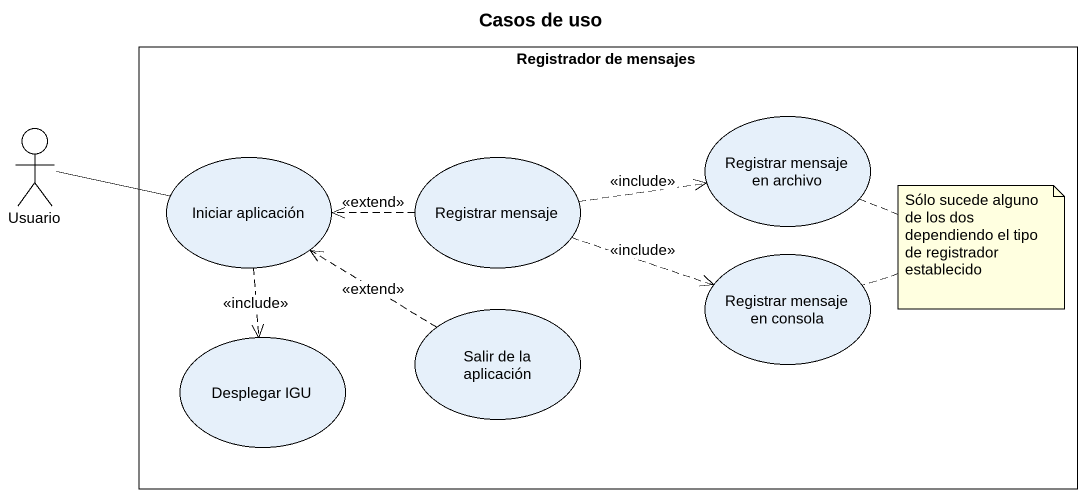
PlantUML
@startuml
title Casos de uso
rectangle "Registrador de mensajes" as Registrador_de_mensajes {
  usecase "Iniciar aplicación" as Iniciar_aplicación
  usecase "Registrar mensaje" as Registrar_mensaje
  usecase "Registrar mensaje en archivo" as Registrar_mensaje_en_archivo
  usecase "Registrar mensaje en consola" as Registrar_mensaje_en_consola
  usecase "Desplegar IGU" as Desplegar_IGU
  usecase "Salir de la aplicación" as Salir_de_la_aplicación
}
actor Usuario
Usuario -right- Iniciar_aplicación
Iniciar_aplicación ..> Desplegar_IGU : <<include>>
Registrar_mensaje .left.> Iniciar_aplicación : <<extend>>
Registrar_mensaje .right.> Registrar_mensaje_en_archivo : <<include>>
Registrar_mensaje .right.> Registrar_mensaje_en_consola : <<include>>
Salir_de_la_aplicación .up.> Iniciar_aplicación : <<extend>>
note as N1
  Sólo sucede alguno de los dos dependiendo el tipo de registrador establecido
end note
N1 .. Registrar_mensaje_en_archivo
N1 .. Registrar_mensaje_en_consola
@enduml
